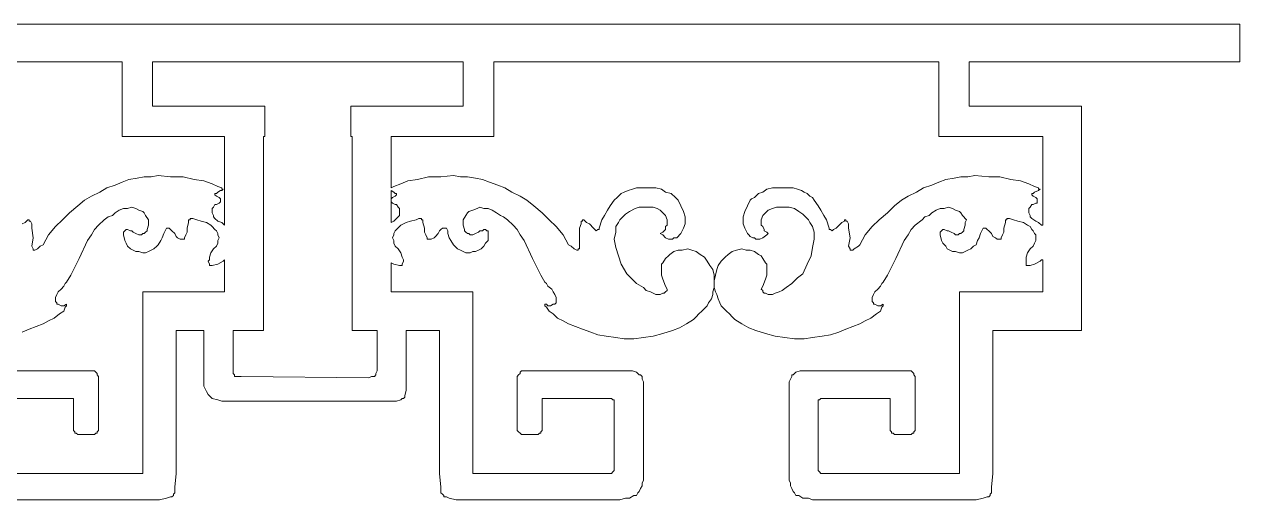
# Model space of a CAD drawing. Extents: x -66030 to 95157, y -13132 to 45879.
# Drawn here: x 63715 to 67139, y 21682 to 23022 of the extents above; entities that cross this region are included whole.
import ezdxf

# ---------------------------------------------------------------- set-up
doc = ezdxf.new("R2010")
doc.units = 0
doc.header["$LTSCALE"] = 100
doc.header["$MEASUREMENT"] = 0
doc.layers.get('0').update_dxf_attribs({"linetype": 'CONTINUOUS'})

msp = doc.modelspace()

# ---------------------------------------------------------------- linework, layer by layer
at = {"lineweight": 0}
for points in [[(50640.2, 23021.9), (67139, 23021.9), (67139, 22916.4), (66377.4, 22916.4), (66377.4, 22791.4), (66693.7, 22791.4), (66693.7, 22705.5), (66693.7, 22705.5), (66693.7, 22158.6), (66443.8, 22158.6), (66443.8, 21756.3), (66439.8, 21717.3), (66439.8, 21701.6), (66435.9, 21697.7), (66435.9, 21693.8), (66432, 21689.9), (66428.1, 21689.9), (66416.4, 21686), (66396.9, 21682.1), (66377.4, 21682.1), (65951.6, 21682.1), (65936, 21682.1), (65924.3, 21686), (65908.6, 21686), (65896.9, 21693.8), (65889.1, 21693.8), (65885.2, 21701.6), (65881.3, 21705.5), (65877.4, 21713.4), (65873.5, 21721.2), (65873.5, 21729), (65869.6, 21736.8), (65869.6, 21748.5), (65869.6, 21857.9), (65869.6, 21994.6), (65869.6, 22014.1), (65873.5, 22021.9), (65877.4, 22029.7), (65877.4, 22033.6), (65881.3, 22033.6), (65889.1, 22041.5), (65900.8, 22045.4), (65920.4, 22045.4), (66018, 22045.4), (66174.2, 22045.4), (66174.2, 22045.4), (66205.5, 22045.4), (66209.4, 22045.4), (66213.3, 22045.4), (66217.2, 22041.5), (66221.1, 22037.6), (66221.1, 22033.6), (66225, 22029.7), (66225, 22025.8), (66225, 22021.9), (66225, 21889.1), (66225, 21881.3), (66225, 21877.4), (66221.1, 21873.5), (66221.1, 21869.6), (66217.2, 21869.6), (66213.3, 21865.7), (66209.4, 21865.7), (66205.5, 21865.7), (66174.2, 21865.7), (66170.3, 21865.7), (66166.4, 21865.7), (66162.5, 21869.6), (66158.6, 21869.6), (66158.6, 21873.5), (66154.7, 21877.4), (66154.7, 21881.3), (66154.7, 21889.1), (66154.7, 21967.2), (65975, 21967.2), (65967.2, 21967.2), (65959.4, 21967.2), (65955.5, 21963.3), (65951.6, 21963.3), (65951.6, 21959.4), (65951.6, 21955.5), (65951.6, 21947.7), (65951.6, 21779.8), (65951.6, 21771.9), (65951.6, 21764.1), (65955.5, 21760.2), (65959.4, 21756.3), (65963.3, 21756.3), (65967.2, 21756.3), (65975, 21756.3), (66338.3, 21756.3), (66346.1, 21756.3), (66350, 21756.3), (66350, 21756.3), (66350, 21768), (66350, 21787.6), (66350, 22158.6), (66350, 22217.2), (66350, 22268), (66396.9, 22268), (66584.4, 22268), (66584.4, 22268), (66584.4, 22357.8), (66580.5, 22357.8), (66576.6, 22353.9), (66560.9, 22346.1), (66549.2, 22342.2), (66541.4, 22342.2), (66537.5, 22342.2), (66537.5, 22346.1), (66537.5, 22353.9), (66537.5, 22357.8), (66537.5, 22365.7), (66541.4, 22377.4), (66549.2, 22389.1), (66557, 22396.9), (66560.9, 22404.7), (66564.8, 22412.5), (66564.8, 22420.3), (66564.8, 22428.2), (66560.9, 22432.1), (66557, 22439.9), (66553.1, 22443.8), (66549.2, 22451.6), (66541.4, 22455.5), (66529.7, 22463.3), (66514.1, 22467.2), (66502.3, 22471.1), (66490.6, 22475), (66486.7, 22475), (66482.8, 22475), (66482.8, 22471.1), (66478.9, 22471.1), (66478.9, 22463.3), (66475, 22447.7), (66475, 22436), (66471.1, 22428.2), (66467.2, 22420.3), (66467.2, 22416.4), (66463.3, 22416.4), (66459.4, 22416.4), (66455.5, 22416.4), (66451.6, 22420.3), (66443.8, 22424.2), (66439.8, 22432.1), (66432, 22439.9), (66428.1, 22443.8), (66424.2, 22447.7), (66420.3, 22447.7), (66416.4, 22447.7), (66412.5, 22439.9), (66408.6, 22432.1), (66404.7, 22420.3), (66400.8, 22412.5), (66396.9, 22400.8), (66389.1, 22396.9), (66381.3, 22389.1), (66373.4, 22385.2), (66365.6, 22381.3), (66357.8, 22377.4), (66350, 22377.4), (66338.3, 22381.3), (66330.5, 22381.3), (66322.7, 22385.2), (66314.9, 22389.1), (66311, 22396.9), (66303.1, 22404.7), (66299.2, 22412.5), (66295.3, 22428.2), (66295.3, 22436), (66299.2, 22439.9), (66299.2, 22439.9), (66303.1, 22443.8), (66307, 22443.8), (66314.9, 22439.9), (66318.8, 22439.9), (66326.6, 22436), (66334.4, 22432.1), (66338.3, 22428.2), (66346.1, 22428.2), (66350, 22432.1), (66353.9, 22432.1), (66357.8, 22436), (66361.7, 22439.9), (66361.7, 22443.8), (66365.6, 22455.5), (66365.6, 22463.3), (66369.5, 22471.1), (66357.8, 22482.8), (66353.9, 22490.6), (66350, 22494.6), (66338.3, 22498.5), (66330.5, 22502.4), (66318.8, 22506.3), (66307, 22502.4), (66295.3, 22502.4), (66283.6, 22498.5), (66271.9, 22490.6), (66264.1, 22482.8), (66252.4, 22478.9), (66244.6, 22471.1), (66225, 22455.5), (66213.3, 22443.8), (66205.5, 22428.2), (66193.8, 22412.5), (66170.3, 22361.8), (66146.9, 22314.9), (66135.2, 22295.3), (66131.3, 22291.4), (66127.4, 22283.6), (66119.6, 22275.8), (66111.7, 22268), (66107.8, 22260.2), (66103.9, 22252.4), (66103.9, 22248.5), (66103.9, 22244.6), (66103.9, 22240.7), (66107.8, 22236.8), (66107.8, 22232.9), (66111.7, 22232.9), (66119.6, 22228.9), (66127.4, 22228.9), (66135.2, 22232.9), (66135.2, 22232.9), (66135.2, 22228.9), (66131.3, 22225), (66127.4, 22213.3), (66115.7, 22205.5), (66100, 22193.8), (66084.4, 22186), (66068.8, 22178.2), (66049.3, 22170.4), (66029.7, 22162.5), (66010.2, 22154.7), (65986.8, 22146.9), (65963.3, 22143), (65936, 22139.1), (65912.5, 22135.2), (65885.2, 22135.2), (65857.9, 22139.1), (65830.5, 22143), (65803.2, 22150.8), (65775.8, 22158.6), (65756.3, 22166.5), (65736.8, 22178.2), (65717.2, 22189.9), (65709.4, 22197.7), (65701.6, 22205.5), (65693.8, 22213.3), (65686, 22221.1), (65678.2, 22228.9), (65674.3, 22236.8), (65670.4, 22248.5), (65666.5, 22260.2), (65662.6, 22268), (65658.7, 22279.7), (65658.7, 22299.3), (65658.7, 22279.7), (65654.8, 22268), (65654.8, 22260.2), (65650.8, 22248.5), (65643, 22236.8), (65639.1, 22228.9), (65631.3, 22221.1), (65623.5, 22213.3), (65615.7, 22205.5), (65607.9, 22197.7), (65600.1, 22189.9), (65580.5, 22178.2), (65561, 22166.5), (65541.5, 22158.6), (65514.1, 22150.8), (65486.8, 22143), (65459.5, 22139.1), (65432.1, 22135.2), (65404.8, 22135.2), (65381.3, 22139.1), (65354, 22143), (65330.6, 22146.9), (65311, 22154.7), (65287.6, 22162.5), (65268.1, 22170.4), (65248.5, 22178.2), (65232.9, 22186), (65217.3, 22193.8), (65205.6, 22205.5), (65193.8, 22213.3), (65186, 22225), (65182.1, 22228.9), (65182.1, 22232.9), (65186, 22232.9), (65189.9, 22228.9), (65197.8, 22228.9), (65205.6, 22232.9), (65209.5, 22232.9), (65213.4, 22236.8), (65213.4, 22240.7), (65213.4, 22244.6), (65213.4, 22248.5), (65213.4, 22252.4), (65209.5, 22260.2), (65205.6, 22268), (65201.7, 22275.8), (65189.9, 22283.6), (65186, 22291.4), (65182.1, 22295.3), (65170.4, 22314.9), (65147, 22361.8), (65123.5, 22412.5), (65111.8, 22428.2), (65104, 22443.8), (65092.3, 22455.5), (65076.7, 22471.1), (65064.9, 22478.9), (65057.1, 22482.8), (65045.4, 22490.6), (65033.7, 22498.5), (65022, 22502.4), (65010.3, 22502.4), (64998.5, 22506.3), (64990.7, 22502.4), (64979, 22498.5), (64967.3, 22494.6), (64963.4, 22490.6), (64959.5, 22482.8), (64951.7, 22471.1), (64951.7, 22463.3), (64951.7, 22455.5), (64955.6, 22443.8), (64955.6, 22439.9), (64959.5, 22436), (64963.4, 22432.1), (64967.3, 22432.1), (64971.2, 22428.2), (64979, 22428.2), (64986.8, 22432.1), (64994.6, 22436), (64998.5, 22439.9), (65006.4, 22439.9), (65010.3, 22443.8), (65014.2, 22443.8), (65018.1, 22439.9), (65022, 22439.9), (65022, 22436), (65022, 22428.2), (65022, 22412.5), (65014.2, 22404.7), (65010.3, 22396.9), (65002.5, 22389.1), (64994.6, 22385.2), (64986.8, 22381.3), (64979, 22381.3), (64971.2, 22377.4), (64959.5, 22377.4), (64951.7, 22381.3), (64943.9, 22385.2), (64936.1, 22389.1), (64928.2, 22396.9), (64924.3, 22400.8), (64916.5, 22412.5), (64912.6, 22420.3), (64908.7, 22432.1), (64908.7, 22439.9), (64904.8, 22447.7), (64897, 22447.7), (64893.1, 22447.7), (64889.2, 22443.8), (64885.3, 22439.9), (64881.4, 22432.1), (64873.6, 22424.2), (64869.7, 22420.3), (64861.8, 22416.4), (64857.9, 22416.4), (64854, 22416.4), (64850.1, 22416.4), (64850.1, 22420.3), (64846.2, 22428.2), (64842.3, 22436), (64842.3, 22447.7), (64838.4, 22463.3), (64838.4, 22471.1), (64834.5, 22471.1), (64834.5, 22475), (64830.6, 22475), (64826.7, 22475), (64818.9, 22471.1), (64803.2, 22467.2), (64791.5, 22463.3), (64775.9, 22455.5), (64772, 22451.6), (64764.2, 22443.8), (64760.3, 22439.9), (64756.4, 22432.1), (64756.4, 22428.2), (64752.5, 22420.3), (64756.4, 22412.5), (64756.4, 22404.7), (64760.3, 22396.9), (64768.1, 22389.1), (64775.9, 22377.4), (64779.8, 22365.7), (64783.7, 22357.8), (64783.7, 22353.9), (64779.8, 22346.1), (64779.8, 22342.2), (64775.9, 22342.2), (64772, 22342.2), (64756.4, 22346.1), (64748.6, 22350), (64748.6, 22268), (64932.1, 22268), (64979, 22268), (64979, 22217.2), (64979, 22158.6), (64979, 21787.6), (64979, 21768), (64979, 21756.3), (64982.9, 21756.3), (64982.9, 21756.3), (64990.7, 21756.3), (65354, 21756.3), (65361.8, 21756.3), (65365.7, 21756.3), (65369.6, 21756.3), (65373.5, 21760.2), (65377.4, 21764.1), (65377.4, 21771.9), (65377.4, 21779.8), (65377.4, 21947.7), (65377.4, 21955.5), (65377.4, 21959.4), (65377.4, 21963.3), (65373.5, 21963.3), (65369.6, 21967.2), (65361.8, 21967.2), (65354, 21967.2), (65174.3, 21967.2), (65174.3, 21889.1), (65174.3, 21881.3), (65174.3, 21877.4), (65170.4, 21873.5), (65170.4, 21869.6), (65166.5, 21869.6), (65162.6, 21865.7), (65158.7, 21865.7), (65154.8, 21865.7), (65127.4, 21865.7), (65119.6, 21865.7), (65115.7, 21865.7), (65111.8, 21869.6), (65111.8, 21869.6), (65107.9, 21873.5), (65104, 21877.4), (65104, 21881.3), (65104, 21889.1), (65104, 22021.9), (65104, 22025.8), (65104, 22029.7), (65107.9, 22033.6), (65111.8, 22037.6), (65111.8, 22041.5), (65115.7, 22045.4), (65119.6, 22045.4), (65127.4, 22045.4), (65154.8, 22045.4), (65154.8, 22045.4), (65311, 22045.4), (65412.6, 22045.4), (65428.2, 22045.4), (65439.9, 22041.5), (65447.7, 22033.6), (65451.6, 22033.6), (65455.5, 22029.7), (65455.5, 22021.9), (65459.5, 22014.1), (65459.5, 21994.6), (65459.5, 21857.9), (65459.5, 21748.5), (65459.5, 21736.8), (65455.5, 21729), (65455.5, 21721.2), (65451.6, 21713.4), (65447.7, 21705.5), (65443.8, 21701.6), (65439.9, 21693.8), (65432.1, 21693.8), (65420.4, 21686), (65408.7, 21686), (65393.1, 21682.1), (65377.4, 21682.1), (64955.6, 21682.1), (64932.1, 21682.1), (64912.6, 21686), (64904.8, 21689.9), (64897, 21689.9), (64897, 21693.8), (64893.1, 21697.7), (64889.2, 21701.6), (64889.2, 21717.3), (64885.3, 21756.3), (64885.3, 22158.6), (64791.5, 22158.6), (64791.5, 22029.7), (64791.5, 21990.7), (64787.6, 21975.1), (64787.6, 21971.2), (64783.7, 21967.2), (64779.8, 21967.2), (64775.9, 21963.3), (64764.2, 21959.4), (64748.6, 21959.4), (64725.1, 21959.4), (64303.3, 21959.4), (64287.7, 21959.4), (64272, 21959.4), (64260.3, 21963.3), (64244.7, 21967.2), (64240.8, 21971.2), (64236.9, 21975.1), (64233, 21979), (64229.1, 21986.8), (64225.2, 21994.6), (64221.3, 22002.4), (64221.3, 22010.2), (64221.3, 22021.9), (64221.3, 22100.1), (64221.3, 22158.6), (64143.1, 22158.6), (64143.1, 21756.3), (64139.2, 21717.3), (64139.2, 21701.6), (64135.3, 21697.7), (64135.3, 21693.8), (64131.4, 21689.9), (64127.5, 21689.9), (64115.8, 21686), (64096.3, 21682.1), (64076.7, 21682.1), (63651, 21682.1)], [(50640.2, 23021.9), (67139, 23021.9), (67139, 22916.4), (66377.4, 22916.4), (66377.4, 22791.4), (66693.7, 22791.4), (66693.7, 22705.5), (66693.7, 22705.5), (66693.7, 22158.6), (66443.8, 22158.6), (66443.8, 21756.3), (66439.8, 21717.3), (66439.8, 21701.6), (66435.9, 21697.7), (66435.9, 21693.8), (66432, 21689.9), (66428.1, 21689.9), (66416.4, 21686), (66396.9, 21682.1), (66377.4, 21682.1), (65951.6, 21682.1), (65936, 21682.1), (65924.3, 21686), (65908.6, 21686), (65896.9, 21693.8), (65889.1, 21693.8), (65885.2, 21701.6), (65881.3, 21705.5), (65877.4, 21713.4), (65873.5, 21721.2), (65873.5, 21729), (65869.6, 21736.8), (65869.6, 21748.5), (65869.6, 21857.9), (65869.6, 21994.6), (65869.6, 22014.1), (65873.5, 22021.9), (65877.4, 22029.7), (65877.4, 22033.6), (65881.3, 22033.6), (65889.1, 22041.5), (65900.8, 22045.4), (65920.4, 22045.4), (66018, 22045.4), (66174.2, 22045.4), (66174.2, 22045.4), (66205.5, 22045.4), (66209.4, 22045.4), (66213.3, 22045.4), (66217.2, 22041.5), (66221.1, 22037.6), (66221.1, 22033.6), (66225, 22029.7), (66225, 22025.8), (66225, 22021.9), (66225, 21889.1), (66225, 21881.3), (66225, 21877.4), (66221.1, 21873.5), (66221.1, 21869.6), (66217.2, 21869.6), (66213.3, 21865.7), (66209.4, 21865.7), (66205.5, 21865.7), (66174.2, 21865.7), (66170.3, 21865.7), (66166.4, 21865.7), (66162.5, 21869.6), (66158.6, 21869.6), (66158.6, 21873.5), (66154.7, 21877.4), (66154.7, 21881.3), (66154.7, 21889.1), (66154.7, 21967.2), (65975, 21967.2), (65967.2, 21967.2), (65959.4, 21967.2), (65955.5, 21963.3), (65951.6, 21963.3), (65951.6, 21959.4), (65951.6, 21955.5), (65951.6, 21947.7), (65951.6, 21779.8), (65951.6, 21771.9), (65951.6, 21764.1), (65955.5, 21760.2), (65959.4, 21756.3), (65963.3, 21756.3), (65967.2, 21756.3), (65975, 21756.3), (66338.3, 21756.3), (66346.1, 21756.3), (66350, 21756.3), (66350, 21756.3), (66350, 21768), (66350, 21787.6), (66350, 22158.6), (66350, 22217.2), (66350, 22268), (66396.9, 22268), (66584.4, 22268), (66584.4, 22268), (66584.4, 22357.8), (66580.5, 22357.8), (66576.6, 22353.9), (66560.9, 22346.1), (66549.2, 22342.2), (66541.4, 22342.2), (66537.5, 22342.2), (66537.5, 22346.1), (66537.5, 22353.9), (66537.5, 22357.8), (66537.5, 22365.7), (66541.4, 22377.4), (66549.2, 22389.1), (66557, 22396.9), (66560.9, 22404.7), (66564.8, 22412.5), (66564.8, 22420.3), (66564.8, 22428.2), (66560.9, 22432.1), (66557, 22439.9), (66553.1, 22443.8), (66549.2, 22451.6), (66541.4, 22455.5), (66529.7, 22463.3), (66514.1, 22467.2), (66502.3, 22471.1), (66490.6, 22475), (66486.7, 22475), (66482.8, 22475), (66482.8, 22471.1), (66478.9, 22471.1), (66478.9, 22463.3), (66475, 22447.7), (66475, 22436), (66471.1, 22428.2), (66467.2, 22420.3), (66467.2, 22416.4), (66463.3, 22416.4), (66459.4, 22416.4), (66455.5, 22416.4), (66451.6, 22420.3), (66443.8, 22424.2), (66439.8, 22432.1), (66432, 22439.9), (66428.1, 22443.8), (66424.2, 22447.7), (66420.3, 22447.7), (66416.4, 22447.7), (66412.5, 22439.9), (66408.6, 22432.1), (66404.7, 22420.3), (66400.8, 22412.5), (66396.9, 22400.8), (66389.1, 22396.9), (66381.3, 22389.1), (66373.4, 22385.2), (66365.6, 22381.3), (66357.8, 22377.4), (66350, 22377.4), (66338.3, 22381.3), (66330.5, 22381.3), (66322.7, 22385.2), (66314.9, 22389.1), (66311, 22396.9), (66303.1, 22404.7), (66299.2, 22412.5), (66295.3, 22428.2), (66295.3, 22436), (66299.2, 22439.9), (66299.2, 22439.9), (66303.1, 22443.8), (66307, 22443.8), (66314.9, 22439.9), (66318.8, 22439.9), (66326.6, 22436), (66334.4, 22432.1), (66338.3, 22428.2), (66346.1, 22428.2), (66350, 22432.1), (66353.9, 22432.1), (66357.8, 22436), (66361.7, 22439.9), (66361.7, 22443.8), (66365.6, 22455.5), (66365.6, 22463.3), (66369.5, 22471.1), (66357.8, 22482.8), (66353.9, 22490.6), (66350, 22494.6), (66338.3, 22498.5), (66330.5, 22502.4), (66318.8, 22506.3), (66307, 22502.4), (66295.3, 22502.4), (66283.6, 22498.5), (66271.9, 22490.6), (66264.1, 22482.8), (66252.4, 22478.9), (66244.6, 22471.1), (66225, 22455.5), (66213.3, 22443.8), (66205.5, 22428.2), (66193.8, 22412.5), (66170.3, 22361.8), (66146.9, 22314.9), (66135.2, 22295.3), (66131.3, 22291.4), (66127.4, 22283.6), (66119.6, 22275.8), (66111.7, 22268), (66107.8, 22260.2), (66103.9, 22252.4), (66103.9, 22248.5), (66103.9, 22244.6), (66103.9, 22240.7), (66107.8, 22236.8), (66107.8, 22232.9), (66111.7, 22232.9), (66119.6, 22228.9), (66127.4, 22228.9), (66135.2, 22232.9), (66135.2, 22232.9), (66135.2, 22228.9), (66131.3, 22225), (66127.4, 22213.3), (66115.7, 22205.5), (66100, 22193.8), (66084.4, 22186), (66068.8, 22178.2), (66049.3, 22170.4), (66029.7, 22162.5), (66010.2, 22154.7), (65986.8, 22146.9), (65963.3, 22143), (65936, 22139.1), (65912.5, 22135.2), (65885.2, 22135.2), (65857.9, 22139.1), (65830.5, 22143), (65803.2, 22150.8), (65775.8, 22158.6), (65756.3, 22166.5), (65736.8, 22178.2), (65717.2, 22189.9), (65709.4, 22197.7), (65701.6, 22205.5), (65693.8, 22213.3), (65686, 22221.1), (65678.2, 22228.9), (65674.3, 22236.8), (65670.4, 22248.5), (65666.5, 22260.2), (65662.6, 22268), (65658.7, 22279.7), (65658.7, 22299.3), (65658.7, 22279.7), (65654.8, 22268), (65654.8, 22260.2), (65650.8, 22248.5), (65643, 22236.8), (65639.1, 22228.9), (65631.3, 22221.1), (65623.5, 22213.3), (65615.7, 22205.5), (65607.9, 22197.7), (65600.1, 22189.9), (65580.5, 22178.2), (65561, 22166.5), (65541.5, 22158.6), (65514.1, 22150.8), (65486.8, 22143), (65459.5, 22139.1), (65432.1, 22135.2), (65404.8, 22135.2), (65381.3, 22139.1), (65354, 22143), (65330.6, 22146.9), (65311, 22154.7), (65287.6, 22162.5), (65268.1, 22170.4), (65248.5, 22178.2), (65232.9, 22186), (65217.3, 22193.8), (65205.6, 22205.5), (65193.8, 22213.3), (65186, 22225), (65182.1, 22228.9), (65182.1, 22232.9), (65186, 22232.9), (65189.9, 22228.9), (65197.8, 22228.9), (65205.6, 22232.9), (65209.5, 22232.9), (65213.4, 22236.8), (65213.4, 22240.7), (65213.4, 22244.6), (65213.4, 22248.5), (65213.4, 22252.4), (65209.5, 22260.2), (65205.6, 22268), (65201.7, 22275.8), (65189.9, 22283.6), (65186, 22291.4), (65182.1, 22295.3), (65170.4, 22314.9), (65147, 22361.8), (65123.5, 22412.5), (65111.8, 22428.2), (65104, 22443.8), (65092.3, 22455.5), (65076.7, 22471.1), (65064.9, 22478.9), (65057.1, 22482.8), (65045.4, 22490.6), (65033.7, 22498.5), (65022, 22502.4), (65010.3, 22502.4), (64998.5, 22506.3), (64990.7, 22502.4), (64979, 22498.5), (64967.3, 22494.6), (64963.4, 22490.6), (64959.5, 22482.8), (64951.7, 22471.1), (64951.7, 22463.3), (64951.7, 22455.5), (64955.6, 22443.8), (64955.6, 22439.9), (64959.5, 22436), (64963.4, 22432.1), (64967.3, 22432.1), (64971.2, 22428.2), (64979, 22428.2), (64986.8, 22432.1), (64994.6, 22436), (64998.5, 22439.9), (65006.4, 22439.9), (65010.3, 22443.8), (65014.2, 22443.8), (65018.1, 22439.9), (65022, 22439.9), (65022, 22436), (65022, 22428.2), (65022, 22412.5), (65014.2, 22404.7), (65010.3, 22396.9), (65002.5, 22389.1), (64994.6, 22385.2), (64986.8, 22381.3), (64979, 22381.3), (64971.2, 22377.4), (64959.5, 22377.4), (64951.7, 22381.3), (64943.9, 22385.2), (64936.1, 22389.1), (64928.2, 22396.9), (64924.3, 22400.8), (64916.5, 22412.5), (64912.6, 22420.3), (64908.7, 22432.1), (64908.7, 22439.9), (64904.8, 22447.7), (64897, 22447.7), (64893.1, 22447.7), (64889.2, 22443.8), (64885.3, 22439.9), (64881.4, 22432.1), (64873.6, 22424.2), (64869.7, 22420.3), (64861.8, 22416.4), (64857.9, 22416.4), (64854, 22416.4), (64850.1, 22416.4), (64850.1, 22420.3), (64846.2, 22428.2), (64842.3, 22436), (64842.3, 22447.7), (64838.4, 22463.3), (64838.4, 22471.1), (64834.5, 22471.1), (64834.5, 22475), (64830.6, 22475), (64826.7, 22475), (64818.9, 22471.1), (64803.2, 22467.2), (64791.5, 22463.3), (64775.9, 22455.5), (64772, 22451.6), (64764.2, 22443.8), (64760.3, 22439.9), (64756.4, 22432.1), (64756.4, 22428.2), (64752.5, 22420.3), (64756.4, 22412.5), (64756.4, 22404.7), (64760.3, 22396.9), (64768.1, 22389.1), (64775.9, 22377.4), (64779.8, 22365.7), (64783.7, 22357.8), (64783.7, 22353.9), (64779.8, 22346.1), (64779.8, 22342.2), (64775.9, 22342.2), (64772, 22342.2), (64756.4, 22346.1), (64748.6, 22350), (64748.6, 22268), (64932.1, 22268), (64979, 22268), (64979, 22217.2), (64979, 22158.6), (64979, 21787.6), (64979, 21768), (64979, 21756.3), (64982.9, 21756.3), (64982.9, 21756.3), (64990.7, 21756.3), (65354, 21756.3), (65361.8, 21756.3), (65365.7, 21756.3), (65369.6, 21756.3), (65373.5, 21760.2), (65377.4, 21764.1), (65377.4, 21771.9), (65377.4, 21779.8), (65377.4, 21947.7), (65377.4, 21955.5), (65377.4, 21959.4), (65377.4, 21963.3), (65373.5, 21963.3), (65369.6, 21967.2), (65361.8, 21967.2), (65354, 21967.2), (65174.3, 21967.2), (65174.3, 21889.1), (65174.3, 21881.3), (65174.3, 21877.4), (65170.4, 21873.5), (65170.4, 21869.6), (65166.5, 21869.6), (65162.6, 21865.7), (65158.7, 21865.7), (65154.8, 21865.7), (65127.4, 21865.7), (65119.6, 21865.7), (65115.7, 21865.7), (65111.8, 21869.6), (65111.8, 21869.6), (65107.9, 21873.5), (65104, 21877.4), (65104, 21881.3), (65104, 21889.1), (65104, 22021.9), (65104, 22025.8), (65104, 22029.7), (65107.9, 22033.6), (65111.8, 22037.6), (65111.8, 22041.5), (65115.7, 22045.4), (65119.6, 22045.4), (65127.4, 22045.4), (65154.8, 22045.4), (65154.8, 22045.4), (65311, 22045.4), (65412.6, 22045.4), (65428.2, 22045.4), (65439.9, 22041.5), (65447.7, 22033.6), (65451.6, 22033.6), (65455.5, 22029.7), (65455.5, 22021.9), (65459.5, 22014.1), (65459.5, 21994.6), (65459.5, 21857.9), (65459.5, 21748.5), (65459.5, 21736.8), (65455.5, 21729), (65455.5, 21721.2), (65451.6, 21713.4), (65447.7, 21705.5), (65443.8, 21701.6), (65439.9, 21693.8), (65432.1, 21693.8), (65420.4, 21686), (65408.7, 21686), (65393.1, 21682.1), (65377.4, 21682.1), (64955.6, 21682.1), (64932.1, 21682.1), (64912.6, 21686), (64904.8, 21689.9), (64897, 21689.9), (64897, 21693.8), (64893.1, 21697.7), (64889.2, 21701.6), (64889.2, 21717.3), (64885.3, 21756.3), (64885.3, 22158.6), (64791.5, 22158.6), (64791.5, 22029.7), (64791.5, 21990.7), (64787.6, 21975.1), (64787.6, 21971.2), (64783.7, 21967.2), (64779.8, 21967.2), (64775.9, 21963.3), (64764.2, 21959.4), (64748.6, 21959.4), (64725.1, 21959.4), (64303.3, 21959.4), (64287.7, 21959.4), (64272, 21959.4), (64260.3, 21963.3), (64244.7, 21967.2), (64240.8, 21971.2), (64236.9, 21975.1), (64233, 21979), (64229.1, 21986.8), (64225.2, 21994.6), (64221.3, 22002.4), (64221.3, 22010.2), (64221.3, 22021.9), (64221.3, 22100.1), (64221.3, 22158.6), (64143.1, 22158.6), (64143.1, 21756.3), (64139.2, 21717.3), (64139.2, 21701.6), (64135.3, 21697.7), (64135.3, 21693.8), (64131.4, 21689.9), (64127.5, 21689.9), (64115.8, 21686), (64096.3, 21682.1), (64076.7, 21682.1), (63651, 21682.1)], [(63709.6, 22459.4), (63717.4, 22463.3), (63721.3, 22467.2), (63725.2, 22471.1), (63729.1, 22471.1), (63729.1, 22467.2), (63733, 22467.2), (63736.9, 22459.4), (63736.9, 22447.7), (63740.8, 22420.3), (63736.9, 22396.9), (63740.8, 22389.1), (63740.8, 22389.1), (63740.8, 22385.2), (63744.7, 22385.2), (63752.5, 22389.1), (63760.4, 22396.9), (63768.2, 22400.8), (63783.8, 22428.2), (63803.3, 22451.6), (63822.9, 22471.1), (63842.4, 22490.6), (63865.8, 22510.2), (63885.3, 22525.8), (63904.9, 22537.5), (63928.3, 22549.2), (63947.8, 22561), (63971.3, 22568.8), (63990.8, 22576.6), (64010.3, 22584.4), (64033.8, 22588.3), (64053.3, 22592.2), (64072.8, 22592.2), (64092.4, 22596.1), (64127.5, 22592.2), (64162.7, 22592.2), (64193.9, 22584.4), (64221.3, 22580.5), (64244.7, 22572.7), (64260.3, 22564.9), (64272, 22561), (64272, 22557), (64275.9, 22557), (64272, 22553.1), (64268.1, 22553.1), (64260.3, 22549.2), (64256.4, 22545.3), (64252.5, 22545.3), (64252.5, 22541.4), (64252.5, 22541.4), (64256.4, 22537.5), (64264.2, 22533.6), (64268.1, 22529.7), (64268.1, 22525.8), (64268.1, 22521.9), (64264.2, 22518), (64264.2, 22518), (64256.4, 22514.1), (64252.5, 22514.1), (64248.6, 22506.3), (64244.7, 22502.4), (64244.7, 22494.6), (64244.7, 22490.6), (64248.6, 22482.8), (64248.6, 22478.9), (64252.5, 22475), (64260.3, 22467.2), (64272, 22463.3), (64279.8, 22455.5), (64279.8, 22455.5), (64279.8, 22705.5), (64076.7, 22705.5), (63990.8, 22705.5), (63990.8, 22791.4), (63990.8, 22916.4), (62737, 22916.4)], [(63709.6, 22459.4), (63717.4, 22463.3), (63721.3, 22467.2), (63725.2, 22471.1), (63729.1, 22471.1), (63729.1, 22467.2), (63733, 22467.2), (63736.9, 22459.4), (63736.9, 22447.7), (63740.8, 22420.3), (63736.9, 22396.9), (63740.8, 22389.1), (63740.8, 22389.1), (63740.8, 22385.2), (63744.7, 22385.2), (63752.5, 22389.1), (63760.4, 22396.9), (63768.2, 22400.8), (63783.8, 22428.2), (63803.3, 22451.6), (63822.9, 22471.1), (63842.4, 22490.6), (63865.8, 22510.2), (63885.3, 22525.8), (63904.9, 22537.5), (63928.3, 22549.2), (63947.8, 22561), (63971.3, 22568.8), (63990.8, 22576.6), (64010.3, 22584.4), (64033.8, 22588.3), (64053.3, 22592.2), (64072.8, 22592.2), (64092.4, 22596.1), (64127.5, 22592.2), (64162.7, 22592.2), (64193.9, 22584.4), (64221.3, 22580.5), (64244.7, 22572.7), (64260.3, 22564.9), (64272, 22561), (64272, 22557), (64275.9, 22557), (64272, 22553.1), (64268.1, 22553.1), (64260.3, 22549.2), (64256.4, 22545.3), (64252.5, 22545.3), (64252.5, 22541.4), (64252.5, 22541.4), (64256.4, 22537.5), (64264.2, 22533.6), (64268.1, 22529.7), (64268.1, 22525.8), (64268.1, 22521.9), (64264.2, 22518), (64264.2, 22518), (64256.4, 22514.1), (64252.5, 22514.1), (64248.6, 22506.3), (64244.7, 22502.4), (64244.7, 22494.6), (64244.7, 22490.6), (64248.6, 22482.8), (64248.6, 22478.9), (64252.5, 22475), (64260.3, 22467.2), (64272, 22463.3), (64279.8, 22455.5), (64279.8, 22455.5), (64279.8, 22705.5), (64076.7, 22705.5), (63990.8, 22705.5), (63990.8, 22791.4), (63990.8, 22916.4), (62737, 22916.4)], [(63674.4, 21756.3), (64037.7, 21756.3), (64045.5, 21756.3), (64045.5, 21756.3), (64049.4, 21756.3), (64049.4, 21768), (64049.4, 21787.6), (64049.4, 22158.6), (64049.4, 22217.2), (64049.4, 22268), (64096.3, 22268), (64279.8, 22268), (64279.8, 22357.8), (64279.8, 22357.8), (64275.9, 22353.9), (64260.3, 22346.1), (64244.7, 22342.2), (64240.8, 22342.2), (64236.9, 22342.2), (64236.9, 22346.1), (64233, 22353.9), (64236.9, 22357.8), (64236.9, 22365.7), (64240.8, 22377.4), (64248.6, 22389.1), (64256.4, 22396.9), (64260.3, 22404.7), (64260.3, 22412.5), (64264.2, 22420.3), (64260.3, 22428.2), (64260.3, 22432.1), (64256.4, 22439.9), (64252.5, 22443.8), (64244.7, 22451.6), (64240.8, 22455.5), (64229.1, 22463.3), (64213.4, 22467.2), (64201.7, 22471.1), (64190, 22475), (64186.1, 22475), (64182.2, 22475), (64182.2, 22471.1), (64178.3, 22471.1), (64178.3, 22463.3), (64174.4, 22447.7), (64174.4, 22436), (64170.5, 22428.2), (64166.6, 22420.3), (64166.6, 22416.4), (64162.7, 22416.4), (64158.8, 22416.4), (64154.9, 22416.4), (64147, 22420.3), (64143.1, 22424.2), (64139.2, 22432.1), (64131.4, 22439.9), (64127.5, 22443.8), (64123.6, 22447.7), (64119.7, 22447.7), (64115.8, 22447.7), (64111.9, 22439.9), (64108, 22432.1), (64104.1, 22420.3), (64100.2, 22412.5), (64092.4, 22400.8), (64088.5, 22396.9), (64080.6, 22389.1), (64072.8, 22385.2), (64065, 22381.3), (64057.2, 22377.4), (64049.4, 22377.4), (64037.7, 22381.3), (64029.9, 22381.3), (64022.1, 22385.2), (64014.2, 22389.1), (64006.4, 22396.9), (64002.5, 22404.7), (63998.6, 22412.5), (63994.7, 22428.2), (63994.7, 22436), (63998.6, 22439.9), (63998.6, 22439.9), (64002.5, 22443.8), (64006.4, 22443.8), (64014.2, 22439.9), (64018.1, 22439.9), (64022.1, 22436), (64029.9, 22432.1), (64037.7, 22428.2), (64045.5, 22428.2), (64049.4, 22432.1), (64053.3, 22432.1), (64057.2, 22436), (64061.1, 22439.9), (64061.1, 22443.8), (64065, 22455.5), (64065, 22463.3), (64065, 22471.1), (64057.2, 22482.8), (64053.3, 22490.6), (64049.4, 22494.6), (64037.7, 22498.5), (64029.9, 22502.4), (64018.1, 22506.3), (64006.4, 22502.4), (63994.7, 22502.4), (63983, 22498.5), (63971.3, 22490.6), (63963.5, 22482.8), (63951.7, 22478.9), (63940, 22471.1), (63924.4, 22455.5), (63912.7, 22443.8), (63904.9, 22428.2), (63893.2, 22412.5), (63869.7, 22361.8), (63846.3, 22314.9), (63834.6, 22295.3), (63830.7, 22291.4), (63826.8, 22283.6), (63818.9, 22275.8), (63811.1, 22268), (63807.2, 22260.2), (63803.3, 22252.4), (63803.3, 22248.5), (63803.3, 22244.6), (63803.3, 22240.7), (63807.2, 22236.8), (63807.2, 22232.9), (63811.1, 22232.9), (63818.9, 22228.9), (63826.8, 22228.9), (63834.6, 22232.9), (63834.6, 22232.9), (63834.6, 22228.9), (63830.7, 22225), (63826.8, 22213.3), (63815, 22205.5), (63799.4, 22193.8), (63783.8, 22186), (63768.2, 22178.2), (63748.6, 22170.4), (63729.1, 22162.5), (63709.6, 22154.7)], [(63674.4, 21756.3), (64037.7, 21756.3), (64045.5, 21756.3), (64045.5, 21756.3), (64049.4, 21756.3), (64049.4, 21768), (64049.4, 21787.6), (64049.4, 22158.6), (64049.4, 22217.2), (64049.4, 22268), (64096.3, 22268), (64279.8, 22268), (64279.8, 22357.8), (64279.8, 22357.8), (64275.9, 22353.9), (64260.3, 22346.1), (64244.7, 22342.2), (64240.8, 22342.2), (64236.9, 22342.2), (64236.9, 22346.1), (64233, 22353.9), (64236.9, 22357.8), (64236.9, 22365.7), (64240.8, 22377.4), (64248.6, 22389.1), (64256.4, 22396.9), (64260.3, 22404.7), (64260.3, 22412.5), (64264.2, 22420.3), (64260.3, 22428.2), (64260.3, 22432.1), (64256.4, 22439.9), (64252.5, 22443.8), (64244.7, 22451.6), (64240.8, 22455.5), (64229.1, 22463.3), (64213.4, 22467.2), (64201.7, 22471.1), (64190, 22475), (64186.1, 22475), (64182.2, 22475), (64182.2, 22471.1), (64178.3, 22471.1), (64178.3, 22463.3), (64174.4, 22447.7), (64174.4, 22436), (64170.5, 22428.2), (64166.6, 22420.3), (64166.6, 22416.4), (64162.7, 22416.4), (64158.8, 22416.4), (64154.9, 22416.4), (64147, 22420.3), (64143.1, 22424.2), (64139.2, 22432.1), (64131.4, 22439.9), (64127.5, 22443.8), (64123.6, 22447.7), (64119.7, 22447.7), (64115.8, 22447.7), (64111.9, 22439.9), (64108, 22432.1), (64104.1, 22420.3), (64100.2, 22412.5), (64092.4, 22400.8), (64088.5, 22396.9), (64080.6, 22389.1), (64072.8, 22385.2), (64065, 22381.3), (64057.2, 22377.4), (64049.4, 22377.4), (64037.7, 22381.3), (64029.9, 22381.3), (64022.1, 22385.2), (64014.2, 22389.1), (64006.4, 22396.9), (64002.5, 22404.7), (63998.6, 22412.5), (63994.7, 22428.2), (63994.7, 22436), (63998.6, 22439.9), (63998.6, 22439.9), (64002.5, 22443.8), (64006.4, 22443.8), (64014.2, 22439.9), (64018.1, 22439.9), (64022.1, 22436), (64029.9, 22432.1), (64037.7, 22428.2), (64045.5, 22428.2), (64049.4, 22432.1), (64053.3, 22432.1), (64057.2, 22436), (64061.1, 22439.9), (64061.1, 22443.8), (64065, 22455.5), (64065, 22463.3), (64065, 22471.1), (64057.2, 22482.8), (64053.3, 22490.6), (64049.4, 22494.6), (64037.7, 22498.5), (64029.9, 22502.4), (64018.1, 22506.3), (64006.4, 22502.4), (63994.7, 22502.4), (63983, 22498.5), (63971.3, 22490.6), (63963.5, 22482.8), (63951.7, 22478.9), (63940, 22471.1), (63924.4, 22455.5), (63912.7, 22443.8), (63904.9, 22428.2), (63893.2, 22412.5), (63869.7, 22361.8), (63846.3, 22314.9), (63834.6, 22295.3), (63830.7, 22291.4), (63826.8, 22283.6), (63818.9, 22275.8), (63811.1, 22268), (63807.2, 22260.2), (63803.3, 22252.4), (63803.3, 22248.5), (63803.3, 22244.6), (63803.3, 22240.7), (63807.2, 22236.8), (63807.2, 22232.9), (63811.1, 22232.9), (63818.9, 22228.9), (63826.8, 22228.9), (63834.6, 22232.9), (63834.6, 22232.9), (63834.6, 22228.9), (63830.7, 22225), (63826.8, 22213.3), (63815, 22205.5), (63799.4, 22193.8), (63783.8, 22186), (63768.2, 22178.2), (63748.6, 22170.4), (63729.1, 22162.5), (63709.6, 22154.7)], [(63619.7, 22045.4), (63717.4, 22045.4), (63873.6, 22045.4), (63873.6, 22045.4), (63904.9, 22045.4), (63908.8, 22045.4), (63912.7, 22045.4), (63916.6, 22041.5), (63920.5, 22037.6), (63920.5, 22033.6), (63924.4, 22029.7), (63924.4, 22025.8), (63924.4, 22021.9), (63924.4, 21889.1), (63924.4, 21881.3), (63924.4, 21877.4), (63920.5, 21873.5), (63920.5, 21869.6), (63916.6, 21869.6), (63912.7, 21865.7), (63908.8, 21865.7), (63904.9, 21865.7), (63873.6, 21865.7), (63869.7, 21865.7), (63865.8, 21865.7), (63861.9, 21869.6), (63858, 21869.6), (63858, 21873.5), (63854.1, 21877.4), (63854.1, 21881.3), (63854.1, 21889.1), (63854.1, 21967.2), (63674.4, 21967.2)], [(63619.7, 22045.4), (63717.4, 22045.4), (63873.6, 22045.4), (63873.6, 22045.4), (63904.9, 22045.4), (63908.8, 22045.4), (63912.7, 22045.4), (63916.6, 22041.5), (63920.5, 22037.6), (63920.5, 22033.6), (63924.4, 22029.7), (63924.4, 22025.8), (63924.4, 22021.9), (63924.4, 21889.1), (63924.4, 21881.3), (63924.4, 21877.4), (63920.5, 21873.5), (63920.5, 21869.6), (63916.6, 21869.6), (63912.7, 21865.7), (63908.8, 21865.7), (63904.9, 21865.7), (63873.6, 21865.7), (63869.7, 21865.7), (63865.8, 21865.7), (63861.9, 21869.6), (63858, 21869.6), (63858, 21873.5), (63854.1, 21877.4), (63854.1, 21881.3), (63854.1, 21889.1), (63854.1, 21967.2), (63674.4, 21967.2)]]:
    msp.add_lwpolyline(points, dxfattribs=at)
for points in [[(64076.7, 22916.4), (64076.7, 22791.4), (64393.1, 22791.4), (64393.1, 22705.5), (64389.2, 22705.5), (64389.2, 22158.6), (64303.3, 22158.6), (64303.3, 22053.2), (64303.3, 22041.5), (64303.3, 22037.6), (64307.2, 22033.6), (64307.2, 22029.7), (64311.1, 22029.7), (64315, 22029.7), (64326.7, 22029.7), (64686.1, 22025.8), (64693.9, 22029.7), (64697.8, 22029.7), (64701.7, 22029.7), (64705.6, 22033.6), (64705.6, 22037.6), (64709.5, 22045.4), (64709.5, 22057.1), (64709.5, 22158.6), (64639.2, 22158.6), (64639.2, 22705.5), (64635.3, 22705.5), (64635.3, 22791.4), (64951.7, 22791.4), (64951.7, 22916.4), (64076.7, 22916.4)], [(64076.7, 22916.4), (64076.7, 22791.4), (64393.1, 22791.4), (64393.1, 22705.5), (64389.2, 22705.5), (64389.2, 22158.6), (64303.3, 22158.6), (64303.3, 22053.2), (64303.3, 22041.5), (64303.3, 22037.6), (64307.2, 22033.6), (64307.2, 22029.7), (64311.1, 22029.7), (64315, 22029.7), (64326.7, 22029.7), (64686.1, 22025.8), (64693.9, 22029.7), (64697.8, 22029.7), (64701.7, 22029.7), (64705.6, 22033.6), (64705.6, 22037.6), (64709.5, 22045.4), (64709.5, 22057.1), (64709.5, 22158.6), (64639.2, 22158.6), (64639.2, 22705.5), (64635.3, 22705.5), (64635.3, 22791.4), (64951.7, 22791.4), (64951.7, 22916.4), (64076.7, 22916.4)], [(65037.6, 22916.4), (65037.6, 22791.4), (65037.6, 22705.5), (64951.7, 22705.5), (64748.6, 22705.5), (64748.6, 22561), (64756.4, 22564.9), (64775.9, 22572.7), (64795.4, 22580.5), (64822.8, 22584.4), (64854, 22592.2), (64889.2, 22592.2), (64924.3, 22596.1), (64943.9, 22592.2), (64963.4, 22592.2), (64986.8, 22588.3), (65006.4, 22584.4), (65025.9, 22576.6), (65049.3, 22568.8), (65068.9, 22561), (65088.4, 22549.2), (65111.8, 22537.5), (65131.4, 22525.8), (65150.9, 22510.2), (65174.3, 22490.6), (65193.8, 22471.1), (65213.4, 22451.6), (65232.9, 22428.2), (65248.5, 22400.8), (65256.3, 22396.9), (65264.2, 22389.1), (65272, 22385.2), (65275.9, 22385.2), (65275.9, 22389.1), (65279.8, 22389.1), (65279.8, 22396.9), (65279.8, 22420.3), (65279.8, 22447.7), (65283.7, 22459.4), (65283.7, 22467.2), (65287.6, 22467.2), (65287.6, 22471.1), (65291.5, 22471.1), (65295.4, 22467.2), (65299.3, 22463.3), (65307.1, 22459.4), (65318.8, 22447.7), (65322.7, 22443.8), (65326.6, 22439.9), (65330.6, 22443.8), (65334.5, 22443.8), (65334.5, 22447.7), (65342.3, 22471.1), (65350.1, 22482.8), (65357.9, 22498.5), (65365.7, 22510.2), (65377.4, 22525.8), (65385.2, 22533.6), (65389.1, 22537.5), (65397, 22545.3), (65404.8, 22549.2), (65416.5, 22553.1), (65428.2, 22557), (65439.9, 22561), (65451.6, 22561), (65467.3, 22561), (65479, 22561), (65494.6, 22561), (65510.2, 22557), (65521.9, 22549.2), (65537.6, 22545.3), (65549.3, 22533.6), (65553.2, 22529.7), (65557.1, 22525.8), (65564.9, 22510.2), (65572.7, 22494.6), (65576.6, 22478.9), (65576.6, 22459.4), (65572.7, 22447.7), (65568.8, 22439.9), (65564.9, 22432.1), (65561, 22428.2), (65557.1, 22424.2), (65553.2, 22420.3), (65545.4, 22420.3), (65541.5, 22416.4), (65529.8, 22416.4), (65521.9, 22420.3), (65514.1, 22428.2), (65506.3, 22432.1), (65514.1, 22436), (65518, 22439.9), (65521.9, 22443.8), (65521.9, 22451.6), (65525.9, 22455.5), (65525.9, 22459.4), (65525.9, 22471.1), (65521.9, 22482.8), (65514.1, 22490.6), (65510.2, 22494.6), (65506.3, 22498.5), (65498.5, 22502.4), (65486.8, 22506.3), (65475.1, 22506.3), (65459.5, 22506.3), (65447.7, 22506.3), (65436, 22502.4), (65420.4, 22494.6), (65408.7, 22486.7), (65397, 22475), (65393.1, 22471.1), (65389.1, 22463.3), (65381.3, 22451.6), (65381.3, 22436), (65377.4, 22416.4), (65381.3, 22393), (65389.1, 22369.6), (65397, 22346.1), (65412.6, 22318.8), (65424.3, 22307.1), (65439.9, 22291.4), (65459.5, 22279.7), (65467.3, 22271.9), (65479, 22268), (65486.8, 22264.1), (65494.6, 22260.2), (65506.3, 22260.2), (65514.1, 22264.1), (65518, 22264.1), (65521.9, 22268), (65525.9, 22271.9), (65525.9, 22275.8), (65521.9, 22283.6), (65514.1, 22303.2), (65510.2, 22314.9), (65510.2, 22326.6), (65510.2, 22338.3), (65510.2, 22346.1), (65514.1, 22350), (65521.9, 22361.8), (65529.8, 22369.6), (65533.7, 22373.5), (65545.4, 22381.3), (65557.1, 22385.2), (65568.8, 22385.2), (65584.4, 22389.1), (65596.2, 22385.2), (65607.9, 22381.3), (65619.6, 22373.5), (65631.3, 22365.7), (65639.1, 22353.9), (65646.9, 22342.2), (65654.8, 22330.5), (65658.7, 22314.9), (65658.7, 22299.3), (65662.6, 22314.9), (65666.5, 22330.5), (65670.4, 22342.2), (65678.2, 22353.9), (65689.9, 22365.7), (65697.7, 22373.5), (65709.4, 22381.3), (65721.2, 22385.2), (65736.8, 22389.1), (65748.5, 22385.2), (65760.2, 22385.2), (65771.9, 22381.3), (65783.6, 22373.5), (65791.5, 22369.6), (65795.4, 22361.8), (65803.2, 22350), (65807.1, 22346.1), (65807.1, 22338.3), (65807.1, 22326.6), (65807.1, 22314.9), (65803.2, 22303.2), (65795.4, 22283.6), (65791.5, 22275.8), (65795.4, 22271.9), (65795.4, 22268), (65799.3, 22264.1), (65803.2, 22264.1), (65811, 22260.2), (65822.7, 22260.2), (65830.5, 22264.1), (65842.2, 22268), (65850, 22271.9), (65861.8, 22279.7), (65877.4, 22291.4), (65893, 22307.1), (65908.6, 22318.8), (65920.4, 22346.1), (65932.1, 22369.6), (65936, 22393), (65939.9, 22416.4), (65939.9, 22436), (65936, 22451.6), (65928.2, 22463.3), (65924.3, 22471.1), (65920.4, 22475), (65908.6, 22486.7), (65896.9, 22494.6), (65885.2, 22502.4), (65869.6, 22506.3), (65857.9, 22506.3), (65846.1, 22506.3), (65834.4, 22506.3), (65822.7, 22502.4), (65811, 22498.5), (65807.1, 22494.6), (65803.2, 22490.6), (65795.4, 22482.8), (65791.5, 22471.1), (65791.5, 22459.4), (65791.5, 22455.5), (65795.4, 22451.6), (65799.3, 22443.8), (65799.3, 22439.9), (65807.1, 22436), (65811, 22432.1), (65807.1, 22428.2), (65795.4, 22420.3), (65787.6, 22416.4), (65775.8, 22416.4), (65771.9, 22420.3), (65768, 22420.3), (65760.2, 22424.2), (65756.3, 22428.2), (65752.4, 22432.1), (65748.5, 22439.9), (65744.6, 22447.7), (65740.7, 22459.4), (65740.7, 22478.9), (65744.6, 22494.6), (65752.4, 22510.2), (65760.2, 22525.8), (65764.1, 22529.7), (65771.9, 22533.6), (65783.6, 22545.3), (65795.4, 22549.2), (65807.1, 22557), (65822.7, 22561), (65838.3, 22561), (65854, 22561), (65865.7, 22561), (65881.3, 22561), (65893, 22557), (65904.7, 22553.1), (65912.5, 22549.2), (65920.4, 22545.3), (65928.2, 22537.5), (65936, 22533.6), (65939.9, 22525.8), (65951.6, 22510.2), (65959.4, 22498.5), (65967.2, 22482.8), (65975, 22471.1), (65982.9, 22447.7), (65982.9, 22443.8), (65986.8, 22443.8), (65990.7, 22439.9), (65994.6, 22443.8), (66002.4, 22447.7), (66014.1, 22459.4), (66018, 22463.3), (66025.8, 22467.2), (66025.8, 22471.1), (66029.7, 22471.1), (66029.7, 22467.2), (66033.6, 22467.2), (66037.5, 22459.4), (66037.5, 22447.7), (66041.4, 22420.3), (66037.5, 22396.9), (66041.4, 22389.1), (66041.4, 22389.1), (66041.4, 22385.2), (66049.3, 22385.2), (66053.2, 22389.1), (66064.9, 22396.9), (66068.8, 22400.8), (66084.4, 22428.2), (66103.9, 22451.6), (66123.5, 22471.1), (66146.9, 22490.6), (66166.4, 22510.2), (66186, 22525.8), (66205.5, 22537.5), (66228.9, 22549.2), (66248.5, 22561), (66271.9, 22568.8), (66291.4, 22576.6), (66311, 22584.4), (66334.4, 22588.3), (66353.9, 22592.2), (66373.4, 22592.2), (66393, 22596.1), (66432, 22592.2), (66463.3, 22592.2), (66494.5, 22584.4), (66521.9, 22580.5), (66545.3, 22572.7), (66560.9, 22564.9), (66572.7, 22561), (66572.7, 22557), (66576.6, 22557), (66572.7, 22553.1), (66572.7, 22553.1), (66560.9, 22549.2), (66557, 22545.3), (66553.1, 22545.3), (66553.1, 22541.4), (66553.1, 22541.4), (66557, 22537.5), (66564.8, 22533.6), (66568.7, 22529.7), (66568.7, 22525.8), (66568.7, 22521.9), (66568.7, 22518), (66564.8, 22518), (66557, 22514.1), (66553.1, 22514.1), (66549.2, 22506.3), (66545.3, 22502.4), (66545.3, 22494.6), (66545.3, 22490.6), (66549.2, 22482.8), (66549.2, 22478.9), (66553.1, 22475), (66564.8, 22467.2), (66572.7, 22463.3), (66580.5, 22455.5), (66584.4, 22455.5), (66584.4, 22705.5), (66377.4, 22705.5), (66291.4, 22705.5), (66291.4, 22791.4), (66291.4, 22916.4), (65037.6, 22916.4)], [(65037.6, 22916.4), (65037.6, 22791.4), (65037.6, 22705.5), (64951.7, 22705.5), (64748.6, 22705.5), (64748.6, 22561), (64756.4, 22564.9), (64775.9, 22572.7), (64795.4, 22580.5), (64822.8, 22584.4), (64854, 22592.2), (64889.2, 22592.2), (64924.3, 22596.1), (64943.9, 22592.2), (64963.4, 22592.2), (64986.8, 22588.3), (65006.4, 22584.4), (65025.9, 22576.6), (65049.3, 22568.8), (65068.9, 22561), (65088.4, 22549.2), (65111.8, 22537.5), (65131.4, 22525.8), (65150.9, 22510.2), (65174.3, 22490.6), (65193.8, 22471.1), (65213.4, 22451.6), (65232.9, 22428.2), (65248.5, 22400.8), (65256.3, 22396.9), (65264.2, 22389.1), (65272, 22385.2), (65275.9, 22385.2), (65275.9, 22389.1), (65279.8, 22389.1), (65279.8, 22396.9), (65279.8, 22420.3), (65279.8, 22447.7), (65283.7, 22459.4), (65283.7, 22467.2), (65287.6, 22467.2), (65287.6, 22471.1), (65291.5, 22471.1), (65295.4, 22467.2), (65299.3, 22463.3), (65307.1, 22459.4), (65318.8, 22447.7), (65322.7, 22443.8), (65326.6, 22439.9), (65330.6, 22443.8), (65334.5, 22443.8), (65334.5, 22447.7), (65342.3, 22471.1), (65350.1, 22482.8), (65357.9, 22498.5), (65365.7, 22510.2), (65377.4, 22525.8), (65385.2, 22533.6), (65389.1, 22537.5), (65397, 22545.3), (65404.8, 22549.2), (65416.5, 22553.1), (65428.2, 22557), (65439.9, 22561), (65451.6, 22561), (65467.3, 22561), (65479, 22561), (65494.6, 22561), (65510.2, 22557), (65521.9, 22549.2), (65537.6, 22545.3), (65549.3, 22533.6), (65553.2, 22529.7), (65557.1, 22525.8), (65564.9, 22510.2), (65572.7, 22494.6), (65576.6, 22478.9), (65576.6, 22459.4), (65572.7, 22447.7), (65568.8, 22439.9), (65564.9, 22432.1), (65561, 22428.2), (65557.1, 22424.2), (65553.2, 22420.3), (65545.4, 22420.3), (65541.5, 22416.4), (65529.8, 22416.4), (65521.9, 22420.3), (65514.1, 22428.2), (65506.3, 22432.1), (65514.1, 22436), (65518, 22439.9), (65521.9, 22443.8), (65521.9, 22451.6), (65525.9, 22455.5), (65525.9, 22459.4), (65525.9, 22471.1), (65521.9, 22482.8), (65514.1, 22490.6), (65510.2, 22494.6), (65506.3, 22498.5), (65498.5, 22502.4), (65486.8, 22506.3), (65475.1, 22506.3), (65459.5, 22506.3), (65447.7, 22506.3), (65436, 22502.4), (65420.4, 22494.6), (65408.7, 22486.7), (65397, 22475), (65393.1, 22471.1), (65389.1, 22463.3), (65381.3, 22451.6), (65381.3, 22436), (65377.4, 22416.4), (65381.3, 22393), (65389.1, 22369.6), (65397, 22346.1), (65412.6, 22318.8), (65424.3, 22307.1), (65439.9, 22291.4), (65459.5, 22279.7), (65467.3, 22271.9), (65479, 22268), (65486.8, 22264.1), (65494.6, 22260.2), (65506.3, 22260.2), (65514.1, 22264.1), (65518, 22264.1), (65521.9, 22268), (65525.9, 22271.9), (65525.9, 22275.8), (65521.9, 22283.6), (65514.1, 22303.2), (65510.2, 22314.9), (65510.2, 22326.6), (65510.2, 22338.3), (65510.2, 22346.1), (65514.1, 22350), (65521.9, 22361.8), (65529.8, 22369.6), (65533.7, 22373.5), (65545.4, 22381.3), (65557.1, 22385.2), (65568.8, 22385.2), (65584.4, 22389.1), (65596.2, 22385.2), (65607.9, 22381.3), (65619.6, 22373.5), (65631.3, 22365.7), (65639.1, 22353.9), (65646.9, 22342.2), (65654.8, 22330.5), (65658.7, 22314.9), (65658.7, 22299.3), (65662.6, 22314.9), (65666.5, 22330.5), (65670.4, 22342.2), (65678.2, 22353.9), (65689.9, 22365.7), (65697.7, 22373.5), (65709.4, 22381.3), (65721.2, 22385.2), (65736.8, 22389.1), (65748.5, 22385.2), (65760.2, 22385.2), (65771.9, 22381.3), (65783.6, 22373.5), (65791.5, 22369.6), (65795.4, 22361.8), (65803.2, 22350), (65807.1, 22346.1), (65807.1, 22338.3), (65807.1, 22326.6), (65807.1, 22314.9), (65803.2, 22303.2), (65795.4, 22283.6), (65791.5, 22275.8), (65795.4, 22271.9), (65795.4, 22268), (65799.3, 22264.1), (65803.2, 22264.1), (65811, 22260.2), (65822.7, 22260.2), (65830.5, 22264.1), (65842.2, 22268), (65850, 22271.9), (65861.8, 22279.7), (65877.4, 22291.4), (65893, 22307.1), (65908.6, 22318.8), (65920.4, 22346.1), (65932.1, 22369.6), (65936, 22393), (65939.9, 22416.4), (65939.9, 22436), (65936, 22451.6), (65928.2, 22463.3), (65924.3, 22471.1), (65920.4, 22475), (65908.6, 22486.7), (65896.9, 22494.6), (65885.2, 22502.4), (65869.6, 22506.3), (65857.9, 22506.3), (65846.1, 22506.3), (65834.4, 22506.3), (65822.7, 22502.4), (65811, 22498.5), (65807.1, 22494.6), (65803.2, 22490.6), (65795.4, 22482.8), (65791.5, 22471.1), (65791.5, 22459.4), (65791.5, 22455.5), (65795.4, 22451.6), (65799.3, 22443.8), (65799.3, 22439.9), (65807.1, 22436), (65811, 22432.1), (65807.1, 22428.2), (65795.4, 22420.3), (65787.6, 22416.4), (65775.8, 22416.4), (65771.9, 22420.3), (65768, 22420.3), (65760.2, 22424.2), (65756.3, 22428.2), (65752.4, 22432.1), (65748.5, 22439.9), (65744.6, 22447.7), (65740.7, 22459.4), (65740.7, 22478.9), (65744.6, 22494.6), (65752.4, 22510.2), (65760.2, 22525.8), (65764.1, 22529.7), (65771.9, 22533.6), (65783.6, 22545.3), (65795.4, 22549.2), (65807.1, 22557), (65822.7, 22561), (65838.3, 22561), (65854, 22561), (65865.7, 22561), (65881.3, 22561), (65893, 22557), (65904.7, 22553.1), (65912.5, 22549.2), (65920.4, 22545.3), (65928.2, 22537.5), (65936, 22533.6), (65939.9, 22525.8), (65951.6, 22510.2), (65959.4, 22498.5), (65967.2, 22482.8), (65975, 22471.1), (65982.9, 22447.7), (65982.9, 22443.8), (65986.8, 22443.8), (65990.7, 22439.9), (65994.6, 22443.8), (66002.4, 22447.7), (66014.1, 22459.4), (66018, 22463.3), (66025.8, 22467.2), (66025.8, 22471.1), (66029.7, 22471.1), (66029.7, 22467.2), (66033.6, 22467.2), (66037.5, 22459.4), (66037.5, 22447.7), (66041.4, 22420.3), (66037.5, 22396.9), (66041.4, 22389.1), (66041.4, 22389.1), (66041.4, 22385.2), (66049.3, 22385.2), (66053.2, 22389.1), (66064.9, 22396.9), (66068.8, 22400.8), (66084.4, 22428.2), (66103.9, 22451.6), (66123.5, 22471.1), (66146.9, 22490.6), (66166.4, 22510.2), (66186, 22525.8), (66205.5, 22537.5), (66228.9, 22549.2), (66248.5, 22561), (66271.9, 22568.8), (66291.4, 22576.6), (66311, 22584.4), (66334.4, 22588.3), (66353.9, 22592.2), (66373.4, 22592.2), (66393, 22596.1), (66432, 22592.2), (66463.3, 22592.2), (66494.5, 22584.4), (66521.9, 22580.5), (66545.3, 22572.7), (66560.9, 22564.9), (66572.7, 22561), (66572.7, 22557), (66576.6, 22557), (66572.7, 22553.1), (66572.7, 22553.1), (66560.9, 22549.2), (66557, 22545.3), (66553.1, 22545.3), (66553.1, 22541.4), (66553.1, 22541.4), (66557, 22537.5), (66564.8, 22533.6), (66568.7, 22529.7), (66568.7, 22525.8), (66568.7, 22521.9), (66568.7, 22518), (66564.8, 22518), (66557, 22514.1), (66553.1, 22514.1), (66549.2, 22506.3), (66545.3, 22502.4), (66545.3, 22494.6), (66545.3, 22490.6), (66549.2, 22482.8), (66549.2, 22478.9), (66553.1, 22475), (66564.8, 22467.2), (66572.7, 22463.3), (66580.5, 22455.5), (66584.4, 22455.5), (66584.4, 22705.5), (66377.4, 22705.5), (66291.4, 22705.5), (66291.4, 22791.4), (66291.4, 22916.4), (65037.6, 22916.4)], [(64748.6, 22463.3), (64756.4, 22467.2), (64764.2, 22475), (64768.1, 22478.9), (64772, 22482.8), (64772, 22490.6), (64772, 22494.6), (64772, 22502.4), (64768.1, 22506.3), (64764.2, 22514.1), (64760.3, 22514.1), (64752.5, 22518), (64752.5, 22518), (64748.6, 22521.9), (64748.6, 22525.8), (64748.6, 22529.7), (64752.5, 22533.6), (64760.3, 22537.5), (64764.2, 22541.4), (64764.2, 22541.4), (64764.2, 22545.3), (64760.3, 22545.3), (64756.4, 22549.2), (64748.6, 22553.1), (64748.6, 22553.1), (64748.6, 22463.3)], [(64748.6, 22463.3), (64756.4, 22467.2), (64764.2, 22475), (64768.1, 22478.9), (64772, 22482.8), (64772, 22490.6), (64772, 22494.6), (64772, 22502.4), (64768.1, 22506.3), (64764.2, 22514.1), (64760.3, 22514.1), (64752.5, 22518), (64752.5, 22518), (64748.6, 22521.9), (64748.6, 22525.8), (64748.6, 22529.7), (64752.5, 22533.6), (64760.3, 22537.5), (64764.2, 22541.4), (64764.2, 22541.4), (64764.2, 22545.3), (64760.3, 22545.3), (64756.4, 22549.2), (64748.6, 22553.1), (64748.6, 22553.1), (64748.6, 22463.3)]]:
    msp.add_lwpolyline(points, close=True, dxfattribs=at)

doc.saveas('drawing.dxf')
